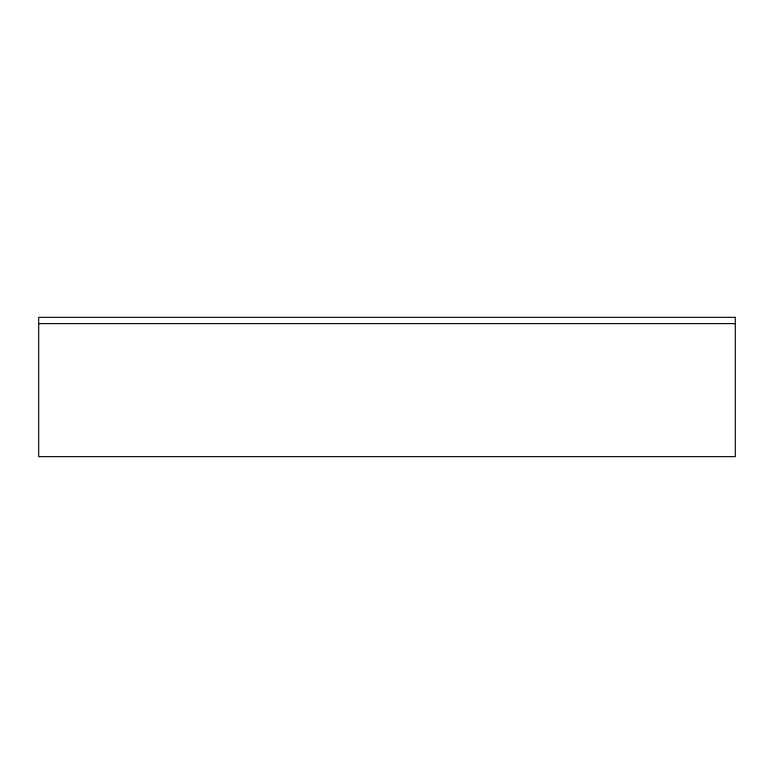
<?xml version="1.0" encoding="UTF-8"?>
<svg xmlns="http://www.w3.org/2000/svg" width="774" height="774" viewBox="0 0 774 774"><rect width="100%" height="100%" fill="white"/><g stroke="black" fill="none" stroke-linecap="round" stroke-linejoin="round"><path stroke-width="1.16" d="M38.7 323.609L735.3 323.609M735.3 317.34L38.7 317.34L38.7 456.66L735.3 456.66L735.3 317.34"/></g></svg>
